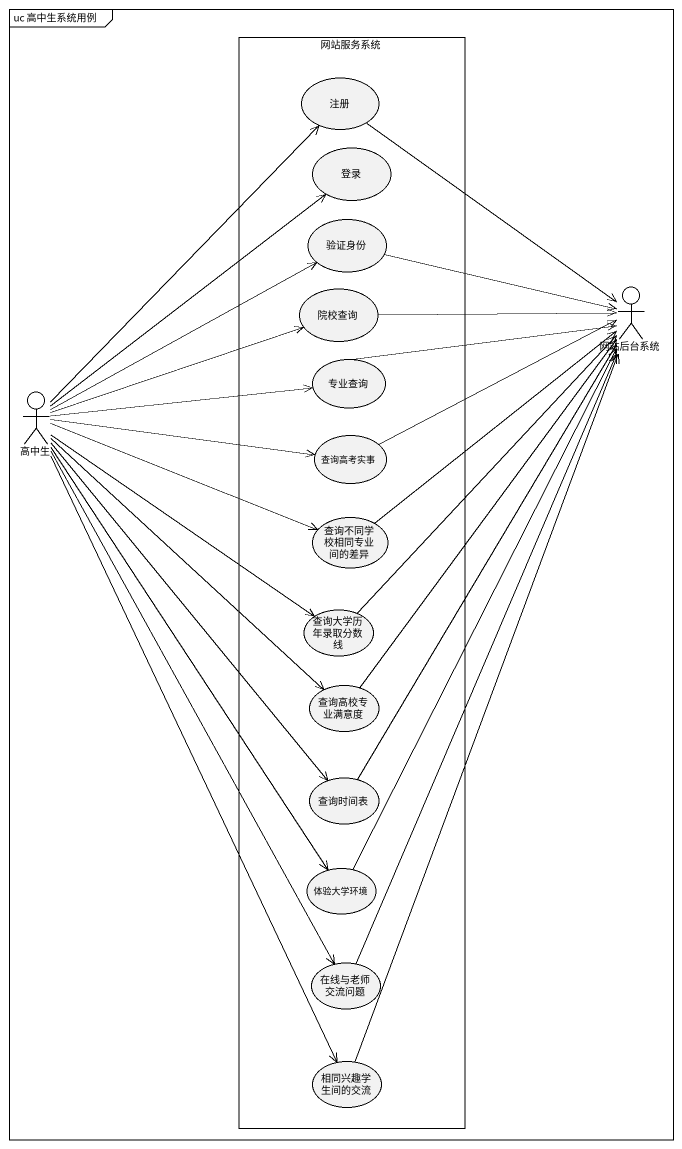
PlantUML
@startuml
mainframe uc 高中生系统用例
rectangle 网站服务系统 {
  usecase 注册
  usecase 登录
  usecase 验证身份
  usecase 院校查询
  usecase 专业查询
  usecase 查询高考实事
  usecase 查询不同学校相同专业间的差异
  usecase 查询大学历年录取分数线
  usecase 查询高校专业满意度
  usecase 查询时间表
  usecase 体验大学环境
  usecase 在线与老师交流问题
  usecase 相同兴趣学生间的交流
}
actor 网站后台系统
actor 高中生
注册 --> 网站后台系统
验证身份 -right-> 网站后台系统
院校查询 -right-> 网站后台系统
网站后台系统 <-left- 查询高考实事
网站后台系统 <-- 查询不同学校相同专业间的差异
网站后台系统 <-- 查询大学历年录取分数线
网站后台系统 <-- 查询高校专业满意度
网站后台系统 <-- 查询时间表
网站后台系统 <-- 体验大学环境
网站后台系统 <-- 在线与老师交流问题
专业查询 -right-> 网站后台系统
高中生 -up-> 注册
高中生 -up-> 登录
高中生 -up-> 验证身份
高中生 -right-> 院校查询
高中生 -right-> 专业查询
高中生 -right-> 查询高考实事
高中生 -right-> 查询不同学校相同专业间的差异
高中生 --> 查询大学历年录取分数线
高中生 --> 查询高校专业满意度
高中生 --> 查询时间表
高中生 --> 体验大学环境
高中生 --> 在线与老师交流问题
高中生 --> 相同兴趣学生间的交流
相同兴趣学生间的交流 -up-> 网站后台系统
@enduml
